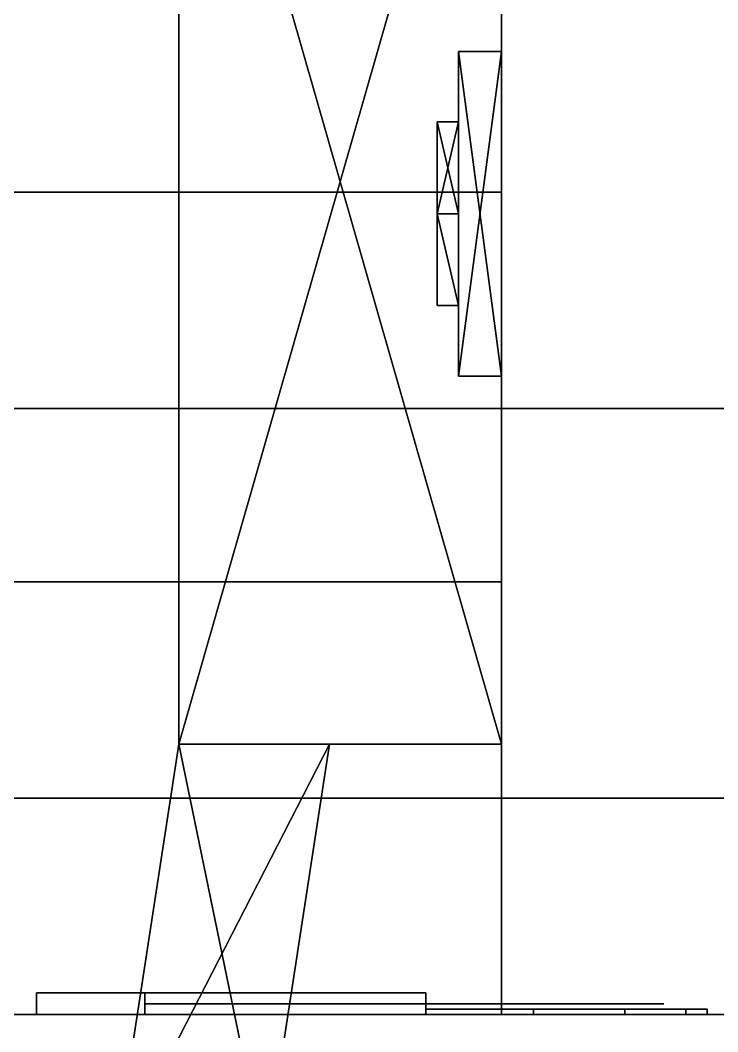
# Model space of a CAD drawing. Extents: x 0 to 2992, y -2739 to 0.
# Drawn here: x 1341.74 to 1373.99, y -680.8 to -634.05 of the extents above; entities that cross this region are included whole.
import ezdxf

# ---------------------------------------------------------------- set-up
doc = ezdxf.new("R2010")
doc.units = 0
for name, color, linetype in [('LAYER0', 7, 'CONTINUOUS'), ('LAYER230', 28, 'CONTINUOUS'), ('LAYER231', 253, 'CONTINUOUS'), ('LAYER232', 28, 'CONTINUOUS'), ('LAYER233', 253, 'CONTINUOUS'), ('LAYER234', 28, 'CONTINUOUS'), ('LAYER235', 253, 'CONTINUOUS'), ('LAYER236', 28, 'CONTINUOUS'), ('LAYER237', 253, 'CONTINUOUS'), ('LAYER238', 28, 'CONTINUOUS'), ('LAYER239', 253, 'CONTINUOUS'), ('LAYER240', 9, 'CONTINUOUS'), ('LAYER362', 9, 'CONTINUOUS'), ('LAYER363', 9, 'CONTINUOUS'), ('LAYER89', 7, 'CONTINUOUS'), ('LAYER92', 7, 'CONTINUOUS'), ('LAYER94', 7, 'CONTINUOUS'), ('LAYER97', 7, 'CONTINUOUS')]:
    doc.layers.add(name, color=color, linetype=linetype)

msp = doc.modelspace()

# ---------------------------------------------------------------- linework, layer by layer
at = {"layer": 'LAYER0', "invisible_edges": 1}
for points in [[(2992.49, 0), (0, -2716.32), (0, 0), (2992.49, 0)], [(2992.49, -2716.32, 5), (0, 0, 5), (0, -2716.32, 5), (2992.49, -2716.32, 5)], [(0, 0, 5), (2992.49, -2716.32, 5), (2992.49, 0, 5), (0, 0, 5)], [(0, -2716.32), (2992.49, 0), (2992.49, -2716.32), (0, -2716.32)]]:
    msp.add_3dface(points, dxfattribs=at)
at = {"layer": 'LAYER230'}
for points in [[(1342.5, -679, 209), (1342.5, -680, 209), (1342.5, -679, 209)], [(1342.5, -679, 167), (1360.5, -679, 167), (1360.5, -679, 167), (1342.5, -679, 167)], [(1342.5, -679, 209), (1360.5, -679, 209), (1360.5, -679, 209), (1342.5, -679, 209)], [(1360.5, -679, 167), (1360.5, -680, 167), (1342.5, -680, 167), (1342.5, -679, 167)], [(1342.5, -680, 167), (1342.5, -680, 209), (1342.5, -679, 209), (1342.5, -679, 167)], [(1360.5, -679, 209), (1360.5, -680, 209), (1342.5, -680, 209), (1342.5, -679, 209)], [(1347.5, -679, 179), (1347.5, -680, 179), (1347.5, -680, 197), (1347.5, -679, 197)], [(1347.5, -679, 179), (1347.5, -680, 179), (1360.5, -680, 179), (1360.5, -679, 179)], [(1347.5, -679, 197), (1347.5, -680, 197), (1360.5, -680, 197), (1360.5, -679, 197)], [(1360.5, -679, 179), (1360.5, -680, 179), (1360.5, -680, 167), (1360.5, -679, 167)], [(1360.5, -679, 197), (1360.5, -680, 197), (1360.5, -680, 209), (1360.5, -679, 209)], [(1342.5, -680, 167), (1360.5, -680, 167), (1360.5, -680, 209), (1342.5, -680, 209)], [(1347.5, -680, 179), (1347.5, -680, 197), (1347.5, -680, 179)], [(1360.5, -680, 179), (1360.5, -680, 167), (1360.5, -680, 179)], [(1360.5, -680, 197), (1360.5, -680, 209), (1360.5, -680, 197)]]:
    msp.add_3dface(points, dxfattribs=at)
for points, invisible_edges in [([(1342.5, -679, 209), (1342.5, -679, 167), (1347.5, -679, 179), (1347.5, -679, 197)], 10), ([(1342.5, -679, 167), (1347.5, -679, 179), (1360.5, -679, 179), (1360.5, -679, 167)], 1), ([(1342.5, -679, 209), (1347.5, -679, 197), (1360.5, -679, 197), (1360.5, -679, 209)], 1), ([(1360.5, -679.5, 197), (1360.5, -679.5, 179), (1347.5, -679.5, 179), (1347.5, -679.5, 197)], 1), ([(1364.709, -679.5, 193.3167), (1364.5, -679.5, 182.5), (1360.5, -679.5, 179), (1360.5, -679.5, 197)], 5), ([(1371.5, -679.5, 193.5), (1371.5, -679.5, 182.5), (1364.5, -679.5, 182.5), (1364.709, -679.5, 193.3167)], 4), ([(1360.5, -679.75, 175), (1365.475, -679.75, 175.9896), (1364.5, -679.75, 182.5), (1360.5, -679.75, 179)], 2), ([(1365.475, -679.75, 200.0104), (1360.5, -679.75, 201), (1360.5, -679.75, 197), (1364.5, -679.75, 193.5)], 8), ([(1365.475, -679.75, 175.9896), (1369.692, -679.75, 178.8076), (1368, -679.75, 182.5), (1364.5, -679.75, 182.5)], 10), ([(1369.692, -679.75, 197.1924), (1365.475, -679.75, 200.0104), (1364.5, -679.75, 193.5), (1368, -679.75, 193.5)], 10), ([(1369.692, -679.75, 178.8076), (1372.51, -679.75, 183.0251), (1371.5, -679.75, 182.5), (1368, -679.75, 182.5)], 10), ([(1372.51, -679.75, 192.9749), (1369.692, -679.75, 197.1924), (1368, -679.75, 193.5), (1371.5, -679.75, 193.5)], 10), ([(1372.51, -679.75, 183.0251), (1373.5, -679.75, 188), (1371.5, -679.75, 188), (1371.5, -679.75, 182.5)], 10), ([(1373.5, -679.75, 188), (1372.51, -679.75, 192.9749), (1371.5, -679.75, 193.5), (1371.5, -679.75, 188)], 10)]:
    msp.add_3dface(points, dxfattribs=dict(at, invisible_edges=invisible_edges))
at = {"layer": 'LAYER231'}
for points in [[(1364, -667.5, 181.2174), (1349.078, -667.5, 181.2174), (1364, -615.5, 181.2174), (1364, -667.5, 181.2174)], [(1364, -615.5, 181.2174), (1349.078, -667.5, 181.2174), (1349.078, -615.5, 181.2174), (1364, -615.5, 181.2174)], [(1364, -615.5, 194.7826), (1349.078, -615.5, 194.7826), (1364, -667.5, 194.7826), (1364, -615.5, 194.7826)], [(1364, -667.5, 194.7826), (1349.078, -615.5, 194.7826), (1349.078, -667.5, 194.7826), (1364, -667.5, 194.7826)], [(1349.078, -667.5, 181.2174), (1349.078, -667.5, 194.7826), (1349.078, -615.5, 181.2174), (1349.078, -667.5, 181.2174)], [(1349.078, -615.5, 181.2174), (1349.078, -667.5, 194.7826), (1349.078, -615.5, 194.7826), (1349.078, -615.5, 181.2174)], [(1362.01, -650.5, 214), (1364, -650.5, 214), (1364, -635.5, 214), (1362.01, -650.5, 214)], [(1362.01, -650.5, 214), (1364, -635.5, 214), (1362.01, -635.5, 214), (1362.01, -650.5, 214)], [(1362.01, -635.5, 214), (1364, -635.5, 214), (1364, -635.5, 162), (1362.01, -635.5, 214)], [(1362.01, -635.5, 214), (1364, -635.5, 162), (1362.01, -635.5, 162), (1362.01, -635.5, 214)], [(1362.01, -635.5, 162), (1364, -635.5, 162), (1364, -650.5, 162), (1362.01, -635.5, 162)], [(1362.01, -635.5, 162), (1364, -650.5, 162), (1362.01, -650.5, 162), (1362.01, -635.5, 162)], [(1362.01, -650.5, 162), (1362.01, -650.5, 214), (1362.01, -635.5, 214), (1362.01, -650.5, 162)], [(1362.01, -650.5, 162), (1362.01, -635.5, 214), (1362.01, -635.5, 162), (1362.01, -650.5, 162)], [(1361.016, -643, 201.2909), (1361.016, -638.7573, 206.087), (1362.01, -643, 201.2909), (1361.016, -643, 201.2909)], [(1362.01, -643, 201.2909), (1361.016, -638.7573, 206.087), (1362.01, -638.7573, 206.087), (1362.01, -643, 201.2909)], [(1361.016, -638.7573, 206.087), (1361.016, -643, 210.883), (1362.01, -638.7573, 206.087), (1361.016, -638.7573, 206.087)], [(1362.01, -638.7573, 206.087), (1361.016, -643, 210.883), (1362.01, -643, 210.883), (1362.01, -638.7573, 206.087)], [(1361.016, -643, 210.883), (1361.016, -638.7573, 206.087), (1361.016, -647.2427, 206.087), (1361.016, -643, 210.883)], [(1361.016, -647.2427, 206.087), (1361.016, -638.7573, 206.087), (1361.016, -643, 201.2909), (1361.016, -647.2427, 206.087)], [(1361.016, -643, 165.117), (1361.016, -638.7573, 169.913), (1362.01, -643, 165.117), (1361.016, -643, 165.117)], [(1362.01, -643, 165.117), (1361.016, -638.7573, 169.913), (1362.01, -638.7573, 169.913), (1362.01, -643, 165.117)], [(1361.016, -638.7573, 169.913), (1361.016, -643, 174.7091), (1362.01, -638.7573, 169.913), (1361.016, -638.7573, 169.913)], [(1362.01, -638.7573, 169.913), (1361.016, -643, 174.7091), (1362.01, -643, 174.7091), (1362.01, -638.7573, 169.913)], [(1361.016, -643, 174.7091), (1361.016, -638.7573, 169.913), (1361.016, -647.2427, 169.913), (1361.016, -643, 174.7091)], [(1361.016, -647.2427, 169.913), (1361.016, -638.7573, 169.913), (1361.016, -643, 165.117), (1361.016, -647.2427, 169.913)], [(1362.01, -643, 210.883), (1362.01, -638.7573, 206.087), (1362.01, -643, 201.2909), (1362.01, -643, 210.883)], [(1362.01, -643, 174.7091), (1362.01, -638.7573, 169.913), (1362.01, -643, 165.117), (1362.01, -643, 174.7091)], [(1361.016, -647.2427, 206.087), (1361.016, -643, 201.2909), (1362.01, -647.2427, 206.087), (1361.016, -647.2427, 206.087)], [(1362.01, -647.2427, 206.087), (1361.016, -643, 201.2909), (1362.01, -643, 201.2909), (1362.01, -647.2427, 206.087)], [(1362.01, -643, 210.883), (1361.016, -643, 210.883), (1362.01, -647.2427, 206.087), (1362.01, -643, 210.883)], [(1362.01, -647.2427, 206.087), (1361.016, -643, 210.883), (1361.016, -647.2427, 206.087), (1362.01, -647.2427, 206.087)], [(1361.016, -647.2427, 169.913), (1361.016, -643, 165.117), (1362.01, -647.2427, 169.913), (1361.016, -647.2427, 169.913)], [(1362.01, -647.2427, 169.913), (1361.016, -643, 165.117), (1362.01, -643, 165.117), (1362.01, -647.2427, 169.913)], [(1362.01, -643, 174.7091), (1361.016, -643, 174.7091), (1362.01, -647.2427, 169.913), (1362.01, -643, 174.7091)], [(1362.01, -647.2427, 169.913), (1361.016, -643, 174.7091), (1361.016, -647.2427, 169.913), (1362.01, -647.2427, 169.913)], [(1362.01, -643, 210.883), (1362.01, -643, 201.2909), (1362.01, -647.2427, 206.087), (1362.01, -643, 210.883)], [(1362.01, -643, 174.7091), (1362.01, -643, 165.117), (1362.01, -647.2427, 169.913), (1362.01, -643, 174.7091)], [(1364, -650.5, 162), (1364, -650.5, 214), (1362.01, -650.5, 214), (1364, -650.5, 162)], [(1364, -650.5, 162), (1362.01, -650.5, 214), (1362.01, -650.5, 162), (1364, -650.5, 162)], [(1353.058, -686.8654, 181.2174), (1346.094, -686.8654, 181.2174), (1356.042, -667.5, 181.2174), (1353.058, -686.8654, 181.2174)], [(1356.042, -667.5, 181.2174), (1346.094, -686.8654, 181.2174), (1349.078, -667.5, 181.2174), (1356.042, -667.5, 181.2174)], [(1353.058, -686.8654, 194.7826), (1349.078, -667.5, 194.7826), (1346.094, -686.8654, 194.7826), (1353.058, -686.8654, 194.7826)], [(1346.094, -686.8654, 181.2174), (1346.094, -686.8654, 194.7826), (1349.078, -667.5, 181.2174), (1346.094, -686.8654, 181.2174)], [(1349.078, -667.5, 181.2174), (1346.094, -686.8654, 194.7826), (1349.078, -667.5, 194.7826), (1349.078, -667.5, 181.2174)], [(1356.042, -667.5, 194.7826), (1349.078, -667.5, 194.7826), (1353.058, -686.8654, 194.7826), (1356.042, -667.5, 194.7826)]]:
    msp.add_3dface(points, dxfattribs=at)
at = {"layer": 'LAYER232'}
for points in [[(1342.5, -679, 772.5), (1342.5, -680, 772.5), (1342.5, -679, 772.5)], [(1342.5, -679, 730.5), (1360.5, -679, 730.5), (1360.5, -679, 730.5), (1342.5, -679, 730.5)], [(1342.5, -679, 772.5), (1360.5, -679, 772.5), (1360.5, -679, 772.5), (1342.5, -679, 772.5)], [(1360.5, -679, 730.5), (1360.5, -680, 730.5), (1342.5, -680, 730.5), (1342.5, -679, 730.5)], [(1342.5, -680, 730.5), (1342.5, -680, 772.5), (1342.5, -679, 772.5), (1342.5, -679, 730.5)], [(1360.5, -679, 772.5), (1360.5, -680, 772.5), (1342.5, -680, 772.5), (1342.5, -679, 772.5)], [(1347.5, -679, 742.5), (1347.5, -680, 742.5), (1347.5, -680, 760.5), (1347.5, -679, 760.5)], [(1347.5, -679, 742.5), (1347.5, -680, 742.5), (1360.5, -680, 742.5), (1360.5, -679, 742.5)], [(1347.5, -679, 760.5), (1347.5, -680, 760.5), (1360.5, -680, 760.5), (1360.5, -679, 760.5)], [(1360.5, -679, 742.5), (1360.5, -680, 742.5), (1360.5, -680, 730.5), (1360.5, -679, 730.5)], [(1360.5, -679, 760.5), (1360.5, -680, 760.5), (1360.5, -680, 772.5), (1360.5, -679, 772.5)], [(1342.5, -680, 730.5), (1360.5, -680, 730.5), (1360.5, -680, 772.5), (1342.5, -680, 772.5)], [(1347.5, -680, 742.5), (1347.5, -680, 760.5), (1347.5, -680, 742.5)], [(1360.5, -680, 742.5), (1360.5, -680, 730.5), (1360.5, -680, 742.5)], [(1360.5, -680, 760.5), (1360.5, -680, 772.5), (1360.5, -680, 760.5)]]:
    msp.add_3dface(points, dxfattribs=at)
for points, invisible_edges in [([(1342.5, -679, 772.5), (1342.5, -679, 730.5), (1347.5, -679, 742.5), (1347.5, -679, 760.5)], 10), ([(1342.5, -679, 730.5), (1347.5, -679, 742.5), (1360.5, -679, 742.5), (1360.5, -679, 730.5)], 1), ([(1342.5, -679, 772.5), (1347.5, -679, 760.5), (1360.5, -679, 760.5), (1360.5, -679, 772.5)], 1), ([(1360.5, -679.5, 760.5), (1360.5, -679.5, 742.5), (1347.5, -679.5, 742.5), (1347.5, -679.5, 760.5)], 1), ([(1364.709, -679.5, 756.8167), (1364.5, -679.5, 746), (1360.5, -679.5, 742.5), (1360.5, -679.5, 760.5)], 5), ([(1371.5, -679.5, 757), (1371.5, -679.5, 746), (1364.5, -679.5, 746), (1364.709, -679.5, 756.8167)], 4), ([(1360.5, -679.75, 738.5), (1365.475, -679.75, 739.4896), (1364.5, -679.75, 746), (1360.5, -679.75, 742.5)], 2), ([(1365.475, -679.75, 763.5104), (1360.5, -679.75, 764.5), (1360.5, -679.75, 760.5), (1364.5, -679.75, 757)], 8), ([(1365.475, -679.75, 739.4896), (1369.692, -679.75, 742.3076), (1368, -679.75, 746), (1364.5, -679.75, 746)], 10), ([(1369.692, -679.75, 760.6924), (1365.475, -679.75, 763.5104), (1364.5, -679.75, 757), (1368, -679.75, 757)], 10), ([(1369.692, -679.75, 742.3076), (1372.51, -679.75, 746.5251), (1371.5, -679.75, 746), (1368, -679.75, 746)], 10), ([(1372.51, -679.75, 756.4749), (1369.692, -679.75, 760.6924), (1368, -679.75, 757), (1371.5, -679.75, 757)], 10), ([(1372.51, -679.75, 746.5251), (1373.5, -679.75, 751.5), (1371.5, -679.75, 751.5), (1371.5, -679.75, 746)], 10), ([(1373.5, -679.75, 751.5), (1372.51, -679.75, 756.4749), (1371.5, -679.75, 757), (1371.5, -679.75, 751.5)], 10)]:
    msp.add_3dface(points, dxfattribs=dict(at, invisible_edges=invisible_edges))
at = {"layer": 'LAYER233'}
for points in [[(1364, -667.5, 744.7174), (1349.078, -667.5, 744.7174), (1364, -615.5, 744.7174), (1364, -667.5, 744.7174)], [(1364, -615.5, 744.7174), (1349.078, -667.5, 744.7174), (1349.078, -615.5, 744.7174), (1364, -615.5, 744.7174)], [(1364, -615.5, 758.2826), (1349.078, -615.5, 758.2826), (1364, -667.5, 758.2826), (1364, -615.5, 758.2826)], [(1364, -667.5, 758.2826), (1349.078, -615.5, 758.2826), (1349.078, -667.5, 758.2826), (1364, -667.5, 758.2826)], [(1349.078, -667.5, 744.7174), (1349.078, -667.5, 758.2826), (1349.078, -615.5, 744.7174), (1349.078, -667.5, 744.7174)], [(1349.078, -615.5, 744.7174), (1349.078, -667.5, 758.2826), (1349.078, -615.5, 758.2826), (1349.078, -615.5, 744.7174)], [(1362.01, -650.5, 777.5), (1364, -650.5, 777.5), (1364, -635.5, 777.5), (1362.01, -650.5, 777.5)], [(1362.01, -650.5, 777.5), (1364, -635.5, 777.5), (1362.01, -635.5, 777.5), (1362.01, -650.5, 777.5)], [(1362.01, -635.5, 777.5), (1364, -635.5, 777.5), (1364, -635.5, 725.5), (1362.01, -635.5, 777.5)], [(1362.01, -635.5, 777.5), (1364, -635.5, 725.5), (1362.01, -635.5, 725.5), (1362.01, -635.5, 777.5)], [(1362.01, -635.5, 725.5), (1364, -635.5, 725.5), (1364, -650.5, 725.5), (1362.01, -635.5, 725.5)], [(1362.01, -635.5, 725.5), (1364, -650.5, 725.5), (1362.01, -650.5, 725.5), (1362.01, -635.5, 725.5)], [(1362.01, -650.5, 725.5), (1362.01, -650.5, 777.5), (1362.01, -635.5, 777.5), (1362.01, -650.5, 725.5)], [(1362.01, -650.5, 725.5), (1362.01, -635.5, 777.5), (1362.01, -635.5, 725.5), (1362.01, -650.5, 725.5)], [(1361.016, -643, 764.791), (1361.016, -638.7573, 769.587), (1362.01, -643, 764.791), (1361.016, -643, 764.791)], [(1362.01, -643, 764.791), (1361.016, -638.7573, 769.587), (1362.01, -638.7573, 769.587), (1362.01, -643, 764.791)], [(1361.016, -638.7573, 769.587), (1361.016, -643, 774.383), (1362.01, -638.7573, 769.587), (1361.016, -638.7573, 769.587)], [(1362.01, -638.7573, 769.587), (1361.016, -643, 774.383), (1362.01, -643, 774.383), (1362.01, -638.7573, 769.587)], [(1361.016, -643, 774.383), (1361.016, -638.7573, 769.587), (1361.016, -647.2427, 769.587), (1361.016, -643, 774.383)], [(1361.016, -647.2427, 769.587), (1361.016, -638.7573, 769.587), (1361.016, -643, 764.791), (1361.016, -647.2427, 769.587)], [(1361.016, -643, 728.617), (1361.016, -638.7573, 733.413), (1362.01, -643, 728.617), (1361.016, -643, 728.617)], [(1362.01, -643, 728.617), (1361.016, -638.7573, 733.413), (1362.01, -638.7573, 733.413), (1362.01, -643, 728.617)], [(1361.016, -638.7573, 733.413), (1361.016, -643, 738.209), (1362.01, -638.7573, 733.413), (1361.016, -638.7573, 733.413)], [(1362.01, -638.7573, 733.413), (1361.016, -643, 738.209), (1362.01, -643, 738.209), (1362.01, -638.7573, 733.413)], [(1361.016, -643, 738.209), (1361.016, -638.7573, 733.413), (1361.016, -647.2427, 733.413), (1361.016, -643, 738.209)], [(1361.016, -647.2427, 733.413), (1361.016, -638.7573, 733.413), (1361.016, -643, 728.617), (1361.016, -647.2427, 733.413)], [(1362.01, -643, 774.383), (1362.01, -638.7573, 769.587), (1362.01, -643, 764.791), (1362.01, -643, 774.383)], [(1362.01, -643, 738.209), (1362.01, -638.7573, 733.413), (1362.01, -643, 728.617), (1362.01, -643, 738.209)], [(1361.016, -647.2427, 769.587), (1361.016, -643, 764.791), (1362.01, -647.2427, 769.587), (1361.016, -647.2427, 769.587)], [(1362.01, -647.2427, 769.587), (1361.016, -643, 764.791), (1362.01, -643, 764.791), (1362.01, -647.2427, 769.587)], [(1362.01, -643, 774.383), (1361.016, -643, 774.383), (1362.01, -647.2427, 769.587), (1362.01, -643, 774.383)], [(1362.01, -647.2427, 769.587), (1361.016, -643, 774.383), (1361.016, -647.2427, 769.587), (1362.01, -647.2427, 769.587)], [(1361.016, -647.2427, 733.413), (1361.016, -643, 728.617), (1362.01, -647.2427, 733.413), (1361.016, -647.2427, 733.413)], [(1362.01, -647.2427, 733.413), (1361.016, -643, 728.617), (1362.01, -643, 728.617), (1362.01, -647.2427, 733.413)], [(1362.01, -643, 738.209), (1361.016, -643, 738.209), (1362.01, -647.2427, 733.413), (1362.01, -643, 738.209)], [(1362.01, -647.2427, 733.413), (1361.016, -643, 738.209), (1361.016, -647.2427, 733.413), (1362.01, -647.2427, 733.413)], [(1362.01, -643, 774.383), (1362.01, -643, 764.791), (1362.01, -647.2427, 769.587), (1362.01, -643, 774.383)], [(1362.01, -643, 738.209), (1362.01, -643, 728.617), (1362.01, -647.2427, 733.413), (1362.01, -643, 738.209)], [(1364, -650.5, 725.5), (1364, -650.5, 777.5), (1362.01, -650.5, 777.5), (1364, -650.5, 725.5)], [(1364, -650.5, 725.5), (1362.01, -650.5, 777.5), (1362.01, -650.5, 725.5), (1364, -650.5, 725.5)], [(1353.058, -686.8654, 744.7174), (1346.094, -686.8654, 744.7174), (1356.042, -667.5, 744.7174), (1353.058, -686.8654, 744.7174)], [(1356.042, -667.5, 744.7174), (1346.094, -686.8654, 744.7174), (1349.078, -667.5, 744.7174), (1356.042, -667.5, 744.7174)], [(1353.058, -686.8654, 758.2826), (1349.078, -667.5, 758.2826), (1346.094, -686.8654, 758.2826), (1353.058, -686.8654, 758.2826)], [(1346.094, -686.8654, 744.7174), (1346.094, -686.8654, 758.2826), (1349.078, -667.5, 744.7174), (1346.094, -686.8654, 744.7174)], [(1349.078, -667.5, 744.7174), (1346.094, -686.8654, 758.2826), (1349.078, -667.5, 758.2826), (1349.078, -667.5, 744.7174)], [(1356.042, -667.5, 758.2826), (1349.078, -667.5, 758.2826), (1353.058, -686.8654, 758.2826), (1356.042, -667.5, 758.2826)]]:
    msp.add_3dface(points, dxfattribs=at)
at = {"layer": 'LAYER234'}
for points in [[(1342.5, -679, 1336), (1342.5, -680, 1336), (1342.5, -679, 1336)], [(1342.5, -679, 1294), (1360.5, -679, 1294), (1360.5, -679, 1294), (1342.5, -679, 1294)], [(1342.5, -679, 1336), (1360.5, -679, 1336), (1360.5, -679, 1336), (1342.5, -679, 1336)], [(1360.5, -679, 1294), (1360.5, -680, 1294), (1342.5, -680, 1294), (1342.5, -679, 1294)], [(1342.5, -680, 1294), (1342.5, -680, 1336), (1342.5, -679, 1336), (1342.5, -679, 1294)], [(1360.5, -679, 1336), (1360.5, -680, 1336), (1342.5, -680, 1336), (1342.5, -679, 1336)], [(1347.5, -679, 1306), (1347.5, -680, 1306), (1347.5, -680, 1324), (1347.5, -679, 1324)], [(1347.5, -679, 1306), (1347.5, -680, 1306), (1360.5, -680, 1306), (1360.5, -679, 1306)], [(1347.5, -679, 1324), (1347.5, -680, 1324), (1360.5, -680, 1324), (1360.5, -679, 1324)], [(1360.5, -679, 1306), (1360.5, -680, 1306), (1360.5, -680, 1294), (1360.5, -679, 1294)], [(1360.5, -679, 1324), (1360.5, -680, 1324), (1360.5, -680, 1336), (1360.5, -679, 1336)], [(1342.5, -680, 1294), (1360.5, -680, 1294), (1360.5, -680, 1336), (1342.5, -680, 1336)], [(1347.5, -680, 1306), (1347.5, -680, 1324), (1347.5, -680, 1306)], [(1360.5, -680, 1306), (1360.5, -680, 1294), (1360.5, -680, 1306)], [(1360.5, -680, 1324), (1360.5, -680, 1336), (1360.5, -680, 1324)]]:
    msp.add_3dface(points, dxfattribs=at)
for points, invisible_edges in [([(1342.5, -679, 1336), (1342.5, -679, 1294), (1347.5, -679, 1306), (1347.5, -679, 1324)], 10), ([(1342.5, -679, 1294), (1347.5, -679, 1306), (1360.5, -679, 1306), (1360.5, -679, 1294)], 1), ([(1342.5, -679, 1336), (1347.5, -679, 1324), (1360.5, -679, 1324), (1360.5, -679, 1336)], 1), ([(1360.5, -679.5, 1324), (1360.5, -679.5, 1306), (1347.5, -679.5, 1306), (1347.5, -679.5, 1324)], 1), ([(1364.709, -679.5, 1320.317), (1364.5, -679.5, 1309.5), (1360.5, -679.5, 1306), (1360.5, -679.5, 1324)], 5), ([(1371.5, -679.5, 1320.5), (1371.5, -679.5, 1309.5), (1364.5, -679.5, 1309.5), (1364.709, -679.5, 1320.317)], 4), ([(1360.5, -679.75, 1302), (1365.475, -679.75, 1302.99), (1364.5, -679.75, 1309.5), (1360.5, -679.75, 1306)], 2), ([(1365.475, -679.75, 1327.01), (1360.5, -679.75, 1328), (1360.5, -679.75, 1324), (1364.5, -679.75, 1320.5)], 8), ([(1365.475, -679.75, 1302.99), (1369.692, -679.75, 1305.808), (1368, -679.75, 1309.5), (1364.5, -679.75, 1309.5)], 10), ([(1369.692, -679.75, 1324.192), (1365.475, -679.75, 1327.01), (1364.5, -679.75, 1320.5), (1368, -679.75, 1320.5)], 10), ([(1369.692, -679.75, 1305.808), (1372.51, -679.75, 1310.025), (1371.5, -679.75, 1309.5), (1368, -679.75, 1309.5)], 10), ([(1372.51, -679.75, 1319.975), (1369.692, -679.75, 1324.192), (1368, -679.75, 1320.5), (1371.5, -679.75, 1320.5)], 10), ([(1372.51, -679.75, 1310.025), (1373.5, -679.75, 1315), (1371.5, -679.75, 1315), (1371.5, -679.75, 1309.5)], 10), ([(1373.5, -679.75, 1315), (1372.51, -679.75, 1319.975), (1371.5, -679.75, 1320.5), (1371.5, -679.75, 1315)], 10)]:
    msp.add_3dface(points, dxfattribs=dict(at, invisible_edges=invisible_edges))
at = {"layer": 'LAYER235'}
for points in [[(1364, -667.5, 1308.217), (1349.078, -667.5, 1308.217), (1364, -615.5, 1308.217), (1364, -667.5, 1308.217)], [(1364, -615.5, 1308.217), (1349.078, -667.5, 1308.217), (1349.078, -615.5, 1308.217), (1364, -615.5, 1308.217)], [(1364, -615.5, 1321.783), (1349.078, -615.5, 1321.783), (1364, -667.5, 1321.783), (1364, -615.5, 1321.783)], [(1364, -667.5, 1321.783), (1349.078, -615.5, 1321.783), (1349.078, -667.5, 1321.783), (1364, -667.5, 1321.783)], [(1349.078, -667.5, 1308.217), (1349.078, -667.5, 1321.783), (1349.078, -615.5, 1308.217), (1349.078, -667.5, 1308.217)], [(1349.078, -615.5, 1308.217), (1349.078, -667.5, 1321.783), (1349.078, -615.5, 1321.783), (1349.078, -615.5, 1308.217)], [(1362.01, -650.5, 1341), (1364, -650.5, 1341), (1364, -635.5, 1341), (1362.01, -650.5, 1341)], [(1362.01, -650.5, 1341), (1364, -635.5, 1341), (1362.01, -635.5, 1341), (1362.01, -650.5, 1341)], [(1362.01, -635.5, 1341), (1364, -635.5, 1341), (1364, -635.5, 1289), (1362.01, -635.5, 1341)], [(1362.01, -635.5, 1341), (1364, -635.5, 1289), (1362.01, -635.5, 1289), (1362.01, -635.5, 1341)], [(1362.01, -635.5, 1289), (1364, -635.5, 1289), (1364, -650.5, 1289), (1362.01, -635.5, 1289)], [(1362.01, -635.5, 1289), (1364, -650.5, 1289), (1362.01, -650.5, 1289), (1362.01, -635.5, 1289)], [(1362.01, -650.5, 1289), (1362.01, -650.5, 1341), (1362.01, -635.5, 1341), (1362.01, -650.5, 1289)], [(1362.01, -650.5, 1289), (1362.01, -635.5, 1341), (1362.01, -635.5, 1289), (1362.01, -650.5, 1289)], [(1361.016, -643, 1328.291), (1361.016, -638.7573, 1333.087), (1362.01, -643, 1328.291), (1361.016, -643, 1328.291)], [(1362.01, -643, 1328.291), (1361.016, -638.7573, 1333.087), (1362.01, -638.7573, 1333.087), (1362.01, -643, 1328.291)], [(1361.016, -638.7573, 1333.087), (1361.016, -643, 1337.883), (1362.01, -638.7573, 1333.087), (1361.016, -638.7573, 1333.087)], [(1362.01, -638.7573, 1333.087), (1361.016, -643, 1337.883), (1362.01, -643, 1337.883), (1362.01, -638.7573, 1333.087)], [(1361.016, -643, 1337.883), (1361.016, -638.7573, 1333.087), (1361.016, -647.2427, 1333.087), (1361.016, -643, 1337.883)], [(1361.016, -647.2427, 1333.087), (1361.016, -638.7573, 1333.087), (1361.016, -643, 1328.291), (1361.016, -647.2427, 1333.087)], [(1361.016, -643, 1292.117), (1361.016, -638.7573, 1296.913), (1362.01, -643, 1292.117), (1361.016, -643, 1292.117)], [(1362.01, -643, 1292.117), (1361.016, -638.7573, 1296.913), (1362.01, -638.7573, 1296.913), (1362.01, -643, 1292.117)], [(1361.016, -638.7573, 1296.913), (1361.016, -643, 1301.709), (1362.01, -638.7573, 1296.913), (1361.016, -638.7573, 1296.913)], [(1362.01, -638.7573, 1296.913), (1361.016, -643, 1301.709), (1362.01, -643, 1301.709), (1362.01, -638.7573, 1296.913)], [(1361.016, -643, 1301.709), (1361.016, -638.7573, 1296.913), (1361.016, -647.2427, 1296.913), (1361.016, -643, 1301.709)], [(1361.016, -647.2427, 1296.913), (1361.016, -638.7573, 1296.913), (1361.016, -643, 1292.117), (1361.016, -647.2427, 1296.913)], [(1362.01, -643, 1337.883), (1362.01, -638.7573, 1333.087), (1362.01, -643, 1328.291), (1362.01, -643, 1337.883)], [(1362.01, -643, 1301.709), (1362.01, -638.7573, 1296.913), (1362.01, -643, 1292.117), (1362.01, -643, 1301.709)], [(1361.016, -647.2427, 1333.087), (1361.016, -643, 1328.291), (1362.01, -647.2427, 1333.087), (1361.016, -647.2427, 1333.087)], [(1362.01, -647.2427, 1333.087), (1361.016, -643, 1328.291), (1362.01, -643, 1328.291), (1362.01, -647.2427, 1333.087)], [(1362.01, -643, 1337.883), (1361.016, -643, 1337.883), (1362.01, -647.2427, 1333.087), (1362.01, -643, 1337.883)], [(1362.01, -647.2427, 1333.087), (1361.016, -643, 1337.883), (1361.016, -647.2427, 1333.087), (1362.01, -647.2427, 1333.087)], [(1361.016, -647.2427, 1296.913), (1361.016, -643, 1292.117), (1362.01, -647.2427, 1296.913), (1361.016, -647.2427, 1296.913)], [(1362.01, -647.2427, 1296.913), (1361.016, -643, 1292.117), (1362.01, -643, 1292.117), (1362.01, -647.2427, 1296.913)], [(1362.01, -643, 1301.709), (1361.016, -643, 1301.709), (1362.01, -647.2427, 1296.913), (1362.01, -643, 1301.709)], [(1362.01, -647.2427, 1296.913), (1361.016, -643, 1301.709), (1361.016, -647.2427, 1296.913), (1362.01, -647.2427, 1296.913)], [(1362.01, -643, 1337.883), (1362.01, -643, 1328.291), (1362.01, -647.2427, 1333.087), (1362.01, -643, 1337.883)], [(1362.01, -643, 1301.709), (1362.01, -643, 1292.117), (1362.01, -647.2427, 1296.913), (1362.01, -643, 1301.709)], [(1364, -650.5, 1289), (1364, -650.5, 1341), (1362.01, -650.5, 1341), (1364, -650.5, 1289)], [(1364, -650.5, 1289), (1362.01, -650.5, 1341), (1362.01, -650.5, 1289), (1364, -650.5, 1289)], [(1353.058, -686.8654, 1308.217), (1346.094, -686.8654, 1308.217), (1356.042, -667.5, 1308.217), (1353.058, -686.8654, 1308.217)], [(1356.042, -667.5, 1308.217), (1346.094, -686.8654, 1308.217), (1349.078, -667.5, 1308.217), (1356.042, -667.5, 1308.217)], [(1353.058, -686.8654, 1321.783), (1349.078, -667.5, 1321.783), (1346.094, -686.8654, 1321.783), (1353.058, -686.8654, 1321.783)], [(1346.094, -686.8654, 1308.217), (1346.094, -686.8654, 1321.783), (1349.078, -667.5, 1308.217), (1346.094, -686.8654, 1308.217)], [(1349.078, -667.5, 1308.217), (1346.094, -686.8654, 1321.783), (1349.078, -667.5, 1321.783), (1349.078, -667.5, 1308.217)], [(1356.042, -667.5, 1321.783), (1349.078, -667.5, 1321.783), (1353.058, -686.8654, 1321.783), (1356.042, -667.5, 1321.783)]]:
    msp.add_3dface(points, dxfattribs=at)
at = {"layer": 'LAYER236'}
for points in [[(1342.5, -679, 1899.5), (1342.5, -680, 1899.5), (1342.5, -679, 1899.5)], [(1342.5, -679, 1857.5), (1360.5, -679, 1857.5), (1360.5, -679, 1857.5), (1342.5, -679, 1857.5)], [(1342.5, -679, 1899.5), (1360.5, -679, 1899.5), (1360.5, -679, 1899.5), (1342.5, -679, 1899.5)], [(1360.5, -679, 1857.5), (1360.5, -680, 1857.5), (1342.5, -680, 1857.5), (1342.5, -679, 1857.5)], [(1342.5, -680, 1857.5), (1342.5, -680, 1899.5), (1342.5, -679, 1899.5), (1342.5, -679, 1857.5)], [(1360.5, -679, 1899.5), (1360.5, -680, 1899.5), (1342.5, -680, 1899.5), (1342.5, -679, 1899.5)], [(1347.5, -679, 1869.5), (1347.5, -680, 1869.5), (1347.5, -680, 1887.5), (1347.5, -679, 1887.5)], [(1347.5, -679, 1869.5), (1347.5, -680, 1869.5), (1360.5, -680, 1869.5), (1360.5, -679, 1869.5)], [(1347.5, -679, 1887.5), (1347.5, -680, 1887.5), (1360.5, -680, 1887.5), (1360.5, -679, 1887.5)], [(1360.5, -679, 1869.5), (1360.5, -680, 1869.5), (1360.5, -680, 1857.5), (1360.5, -679, 1857.5)], [(1360.5, -679, 1887.5), (1360.5, -680, 1887.5), (1360.5, -680, 1899.5), (1360.5, -679, 1899.5)], [(1342.5, -680, 1857.5), (1360.5, -680, 1857.5), (1360.5, -680, 1899.5), (1342.5, -680, 1899.5)], [(1347.5, -680, 1869.5), (1347.5, -680, 1887.5), (1347.5, -680, 1869.5)], [(1360.5, -680, 1869.5), (1360.5, -680, 1857.5), (1360.5, -680, 1869.5)], [(1360.5, -680, 1887.5), (1360.5, -680, 1899.5), (1360.5, -680, 1887.5)]]:
    msp.add_3dface(points, dxfattribs=at)
for points, invisible_edges in [([(1342.5, -679, 1899.5), (1342.5, -679, 1857.5), (1347.5, -679, 1869.5), (1347.5, -679, 1887.5)], 10), ([(1342.5, -679, 1857.5), (1347.5, -679, 1869.5), (1360.5, -679, 1869.5), (1360.5, -679, 1857.5)], 1), ([(1342.5, -679, 1899.5), (1347.5, -679, 1887.5), (1360.5, -679, 1887.5), (1360.5, -679, 1899.5)], 1), ([(1360.5, -679.5, 1887.5), (1360.5, -679.5, 1869.5), (1347.5, -679.5, 1869.5), (1347.5, -679.5, 1887.5)], 1), ([(1364.709, -679.5, 1883.817), (1364.5, -679.5, 1873), (1360.5, -679.5, 1869.5), (1360.5, -679.5, 1887.5)], 5), ([(1371.5, -679.5, 1884), (1371.5, -679.5, 1873), (1364.5, -679.5, 1873), (1364.709, -679.5, 1883.817)], 4), ([(1360.5, -679.75, 1865.5), (1365.475, -679.75, 1866.49), (1364.5, -679.75, 1873), (1360.5, -679.75, 1869.5)], 2), ([(1365.475, -679.75, 1890.51), (1360.5, -679.75, 1891.5), (1360.5, -679.75, 1887.5), (1364.5, -679.75, 1884)], 8), ([(1365.475, -679.75, 1866.49), (1369.692, -679.75, 1869.308), (1368, -679.75, 1873), (1364.5, -679.75, 1873)], 10), ([(1369.692, -679.75, 1887.692), (1365.475, -679.75, 1890.51), (1364.5, -679.75, 1884), (1368, -679.75, 1884)], 10), ([(1369.692, -679.75, 1869.308), (1372.51, -679.75, 1873.525), (1371.5, -679.75, 1873), (1368, -679.75, 1873)], 10), ([(1372.51, -679.75, 1883.475), (1369.692, -679.75, 1887.692), (1368, -679.75, 1884), (1371.5, -679.75, 1884)], 10), ([(1372.51, -679.75, 1873.525), (1373.5, -679.75, 1878.5), (1371.5, -679.75, 1878.5), (1371.5, -679.75, 1873)], 10), ([(1373.5, -679.75, 1878.5), (1372.51, -679.75, 1883.475), (1371.5, -679.75, 1884), (1371.5, -679.75, 1878.5)], 10)]:
    msp.add_3dface(points, dxfattribs=dict(at, invisible_edges=invisible_edges))
at = {"layer": 'LAYER237'}
for points in [[(1364, -667.5, 1871.717), (1349.078, -667.5, 1871.717), (1364, -615.5, 1871.717), (1364, -667.5, 1871.717)], [(1364, -615.5, 1871.717), (1349.078, -667.5, 1871.717), (1349.078, -615.5, 1871.717), (1364, -615.5, 1871.717)], [(1364, -615.5, 1885.283), (1349.078, -615.5, 1885.283), (1364, -667.5, 1885.283), (1364, -615.5, 1885.283)], [(1364, -667.5, 1885.283), (1349.078, -615.5, 1885.283), (1349.078, -667.5, 1885.283), (1364, -667.5, 1885.283)], [(1349.078, -667.5, 1871.717), (1349.078, -667.5, 1885.283), (1349.078, -615.5, 1871.717), (1349.078, -667.5, 1871.717)], [(1349.078, -615.5, 1871.717), (1349.078, -667.5, 1885.283), (1349.078, -615.5, 1885.283), (1349.078, -615.5, 1871.717)], [(1362.01, -650.5, 1904.5), (1364, -650.5, 1904.5), (1364, -635.5, 1904.5), (1362.01, -650.5, 1904.5)], [(1362.01, -650.5, 1904.5), (1364, -635.5, 1904.5), (1362.01, -635.5, 1904.5), (1362.01, -650.5, 1904.5)], [(1362.01, -635.5, 1904.5), (1364, -635.5, 1904.5), (1364, -635.5, 1852.5), (1362.01, -635.5, 1904.5)], [(1362.01, -635.5, 1904.5), (1364, -635.5, 1852.5), (1362.01, -635.5, 1852.5), (1362.01, -635.5, 1904.5)], [(1362.01, -635.5, 1852.5), (1364, -635.5, 1852.5), (1364, -650.5, 1852.5), (1362.01, -635.5, 1852.5)], [(1362.01, -635.5, 1852.5), (1364, -650.5, 1852.5), (1362.01, -650.5, 1852.5), (1362.01, -635.5, 1852.5)], [(1362.01, -650.5, 1852.5), (1362.01, -650.5, 1904.5), (1362.01, -635.5, 1904.5), (1362.01, -650.5, 1852.5)], [(1362.01, -650.5, 1852.5), (1362.01, -635.5, 1904.5), (1362.01, -635.5, 1852.5), (1362.01, -650.5, 1852.5)], [(1361.016, -643, 1891.791), (1361.016, -638.7573, 1896.587), (1362.01, -643, 1891.791), (1361.016, -643, 1891.791)], [(1362.01, -643, 1891.791), (1361.016, -638.7573, 1896.587), (1362.01, -638.7573, 1896.587), (1362.01, -643, 1891.791)], [(1361.016, -638.7573, 1896.587), (1361.016, -643, 1901.383), (1362.01, -638.7573, 1896.587), (1361.016, -638.7573, 1896.587)], [(1362.01, -638.7573, 1896.587), (1361.016, -643, 1901.383), (1362.01, -643, 1901.383), (1362.01, -638.7573, 1896.587)], [(1361.016, -643, 1901.383), (1361.016, -638.7573, 1896.587), (1361.016, -647.2427, 1896.587), (1361.016, -643, 1901.383)], [(1361.016, -647.2427, 1896.587), (1361.016, -638.7573, 1896.587), (1361.016, -643, 1891.791), (1361.016, -647.2427, 1896.587)], [(1361.016, -643, 1855.617), (1361.016, -638.7573, 1860.413), (1362.01, -643, 1855.617), (1361.016, -643, 1855.617)], [(1362.01, -643, 1855.617), (1361.016, -638.7573, 1860.413), (1362.01, -638.7573, 1860.413), (1362.01, -643, 1855.617)], [(1361.016, -638.7573, 1860.413), (1361.016, -643, 1865.209), (1362.01, -638.7573, 1860.413), (1361.016, -638.7573, 1860.413)], [(1362.01, -638.7573, 1860.413), (1361.016, -643, 1865.209), (1362.01, -643, 1865.209), (1362.01, -638.7573, 1860.413)], [(1361.016, -643, 1865.209), (1361.016, -638.7573, 1860.413), (1361.016, -647.2427, 1860.413), (1361.016, -643, 1865.209)], [(1361.016, -647.2427, 1860.413), (1361.016, -638.7573, 1860.413), (1361.016, -643, 1855.617), (1361.016, -647.2427, 1860.413)], [(1362.01, -643, 1901.383), (1362.01, -638.7573, 1896.587), (1362.01, -643, 1891.791), (1362.01, -643, 1901.383)], [(1362.01, -643, 1865.209), (1362.01, -638.7573, 1860.413), (1362.01, -643, 1855.617), (1362.01, -643, 1865.209)], [(1361.016, -647.2427, 1896.587), (1361.016, -643, 1891.791), (1362.01, -647.2427, 1896.587), (1361.016, -647.2427, 1896.587)], [(1362.01, -647.2427, 1896.587), (1361.016, -643, 1891.791), (1362.01, -643, 1891.791), (1362.01, -647.2427, 1896.587)], [(1362.01, -643, 1901.383), (1361.016, -643, 1901.383), (1362.01, -647.2427, 1896.587), (1362.01, -643, 1901.383)], [(1362.01, -647.2427, 1896.587), (1361.016, -643, 1901.383), (1361.016, -647.2427, 1896.587), (1362.01, -647.2427, 1896.587)], [(1361.016, -647.2427, 1860.413), (1361.016, -643, 1855.617), (1362.01, -647.2427, 1860.413), (1361.016, -647.2427, 1860.413)], [(1362.01, -647.2427, 1860.413), (1361.016, -643, 1855.617), (1362.01, -643, 1855.617), (1362.01, -647.2427, 1860.413)], [(1362.01, -643, 1865.209), (1361.016, -643, 1865.209), (1362.01, -647.2427, 1860.413), (1362.01, -643, 1865.209)], [(1362.01, -647.2427, 1860.413), (1361.016, -643, 1865.209), (1361.016, -647.2427, 1860.413), (1362.01, -647.2427, 1860.413)], [(1362.01, -643, 1901.383), (1362.01, -643, 1891.791), (1362.01, -647.2427, 1896.587), (1362.01, -643, 1901.383)], [(1362.01, -643, 1865.209), (1362.01, -643, 1855.617), (1362.01, -647.2427, 1860.413), (1362.01, -643, 1865.209)], [(1364, -650.5, 1852.5), (1364, -650.5, 1904.5), (1362.01, -650.5, 1904.5), (1364, -650.5, 1852.5)], [(1364, -650.5, 1852.5), (1362.01, -650.5, 1904.5), (1362.01, -650.5, 1852.5), (1364, -650.5, 1852.5)], [(1353.058, -686.8654, 1871.717), (1346.094, -686.8654, 1871.717), (1356.042, -667.5, 1871.717), (1353.058, -686.8654, 1871.717)], [(1356.042, -667.5, 1871.717), (1346.094, -686.8654, 1871.717), (1349.078, -667.5, 1871.717), (1356.042, -667.5, 1871.717)], [(1353.058, -686.8654, 1885.283), (1349.078, -667.5, 1885.283), (1346.094, -686.8654, 1885.283), (1353.058, -686.8654, 1885.283)], [(1346.094, -686.8654, 1871.717), (1346.094, -686.8654, 1885.283), (1349.078, -667.5, 1871.717), (1346.094, -686.8654, 1871.717)], [(1349.078, -667.5, 1871.717), (1346.094, -686.8654, 1885.283), (1349.078, -667.5, 1885.283), (1349.078, -667.5, 1871.717)], [(1356.042, -667.5, 1885.283), (1349.078, -667.5, 1885.283), (1353.058, -686.8654, 1885.283), (1356.042, -667.5, 1885.283)]]:
    msp.add_3dface(points, dxfattribs=at)
at = {"layer": 'LAYER238'}
for points in [[(1342.5, -679, 2463), (1342.5, -680, 2463), (1342.5, -679, 2463)], [(1342.5, -679, 2421), (1360.5, -679, 2421), (1360.5, -679, 2421), (1342.5, -679, 2421)], [(1342.5, -679, 2463), (1360.5, -679, 2463), (1360.5, -679, 2463), (1342.5, -679, 2463)], [(1360.5, -679, 2421), (1360.5, -680, 2421), (1342.5, -680, 2421), (1342.5, -679, 2421)], [(1342.5, -680, 2421), (1342.5, -680, 2463), (1342.5, -679, 2463), (1342.5, -679, 2421)], [(1360.5, -679, 2463), (1360.5, -680, 2463), (1342.5, -680, 2463), (1342.5, -679, 2463)], [(1347.5, -679, 2433), (1347.5, -680, 2433), (1347.5, -680, 2451), (1347.5, -679, 2451)], [(1347.5, -679, 2433), (1347.5, -680, 2433), (1360.5, -680, 2433), (1360.5, -679, 2433)], [(1347.5, -679, 2451), (1347.5, -680, 2451), (1360.5, -680, 2451), (1360.5, -679, 2451)], [(1360.5, -679, 2433), (1360.5, -680, 2433), (1360.5, -680, 2421), (1360.5, -679, 2421)], [(1360.5, -679, 2451), (1360.5, -680, 2451), (1360.5, -680, 2463), (1360.5, -679, 2463)], [(1342.5, -680, 2421), (1360.5, -680, 2421), (1360.5, -680, 2463), (1342.5, -680, 2463)], [(1347.5, -680, 2433), (1347.5, -680, 2451), (1347.5, -680, 2433)], [(1360.5, -680, 2433), (1360.5, -680, 2421), (1360.5, -680, 2433)], [(1360.5, -680, 2451), (1360.5, -680, 2463), (1360.5, -680, 2451)]]:
    msp.add_3dface(points, dxfattribs=at)
for points, invisible_edges in [([(1342.5, -679, 2463), (1342.5, -679, 2421), (1347.5, -679, 2433), (1347.5, -679, 2451)], 10), ([(1342.5, -679, 2421), (1347.5, -679, 2433), (1360.5, -679, 2433), (1360.5, -679, 2421)], 1), ([(1342.5, -679, 2463), (1347.5, -679, 2451), (1360.5, -679, 2451), (1360.5, -679, 2463)], 1), ([(1360.5, -679.5, 2451), (1360.5, -679.5, 2433), (1347.5, -679.5, 2433), (1347.5, -679.5, 2451)], 1), ([(1364.709, -679.5, 2447.317), (1364.5, -679.5, 2436.5), (1360.5, -679.5, 2433), (1360.5, -679.5, 2451)], 5), ([(1371.5, -679.5, 2447.5), (1371.5, -679.5, 2436.5), (1364.5, -679.5, 2436.5), (1364.709, -679.5, 2447.317)], 4), ([(1360.5, -679.75, 2429), (1365.475, -679.75, 2429.99), (1364.5, -679.75, 2436.5), (1360.5, -679.75, 2433)], 2), ([(1365.475, -679.75, 2454.01), (1360.5, -679.75, 2455), (1360.5, -679.75, 2451), (1364.5, -679.75, 2447.5)], 8), ([(1365.475, -679.75, 2429.99), (1369.692, -679.75, 2432.808), (1368, -679.75, 2436.5), (1364.5, -679.75, 2436.5)], 10), ([(1369.692, -679.75, 2451.192), (1365.475, -679.75, 2454.01), (1364.5, -679.75, 2447.5), (1368, -679.75, 2447.5)], 10), ([(1369.692, -679.75, 2432.808), (1372.51, -679.75, 2437.025), (1371.5, -679.75, 2436.5), (1368, -679.75, 2436.5)], 10), ([(1372.51, -679.75, 2446.975), (1369.692, -679.75, 2451.192), (1368, -679.75, 2447.5), (1371.5, -679.75, 2447.5)], 10), ([(1372.51, -679.75, 2437.025), (1373.5, -679.75, 2442), (1371.5, -679.75, 2442), (1371.5, -679.75, 2436.5)], 10), ([(1373.5, -679.75, 2442), (1372.51, -679.75, 2446.975), (1371.5, -679.75, 2447.5), (1371.5, -679.75, 2442)], 10)]:
    msp.add_3dface(points, dxfattribs=dict(at, invisible_edges=invisible_edges))
at = {"layer": 'LAYER239'}
for points in [[(1364, -667.5, 2435.217), (1349.078, -667.5, 2435.217), (1364, -615.5, 2435.217), (1364, -667.5, 2435.217)], [(1364, -615.5, 2435.217), (1349.078, -667.5, 2435.217), (1349.078, -615.5, 2435.217), (1364, -615.5, 2435.217)], [(1364, -615.5, 2448.783), (1349.078, -615.5, 2448.783), (1364, -667.5, 2448.783), (1364, -615.5, 2448.783)], [(1364, -667.5, 2448.783), (1349.078, -615.5, 2448.783), (1349.078, -667.5, 2448.783), (1364, -667.5, 2448.783)], [(1349.078, -667.5, 2435.217), (1349.078, -667.5, 2448.783), (1349.078, -615.5, 2435.217), (1349.078, -667.5, 2435.217)], [(1349.078, -615.5, 2435.217), (1349.078, -667.5, 2448.783), (1349.078, -615.5, 2448.783), (1349.078, -615.5, 2435.217)], [(1362.01, -650.5, 2468), (1364, -650.5, 2468), (1364, -635.5, 2468), (1362.01, -650.5, 2468)], [(1362.01, -650.5, 2468), (1364, -635.5, 2468), (1362.01, -635.5, 2468), (1362.01, -650.5, 2468)], [(1362.01, -635.5, 2468), (1364, -635.5, 2468), (1364, -635.5, 2416), (1362.01, -635.5, 2468)], [(1362.01, -635.5, 2468), (1364, -635.5, 2416), (1362.01, -635.5, 2416), (1362.01, -635.5, 2468)], [(1362.01, -635.5, 2416), (1364, -635.5, 2416), (1364, -650.5, 2416), (1362.01, -635.5, 2416)], [(1362.01, -635.5, 2416), (1364, -650.5, 2416), (1362.01, -650.5, 2416), (1362.01, -635.5, 2416)], [(1362.01, -650.5, 2416), (1362.01, -650.5, 2468), (1362.01, -635.5, 2468), (1362.01, -650.5, 2416)], [(1362.01, -650.5, 2416), (1362.01, -635.5, 2468), (1362.01, -635.5, 2416), (1362.01, -650.5, 2416)], [(1361.016, -643, 2455.291), (1361.016, -638.7573, 2460.087), (1362.01, -643, 2455.291), (1361.016, -643, 2455.291)], [(1362.01, -643, 2455.291), (1361.016, -638.7573, 2460.087), (1362.01, -638.7573, 2460.087), (1362.01, -643, 2455.291)], [(1361.016, -638.7573, 2460.087), (1361.016, -643, 2464.883), (1362.01, -638.7573, 2460.087), (1361.016, -638.7573, 2460.087)], [(1362.01, -638.7573, 2460.087), (1361.016, -643, 2464.883), (1362.01, -643, 2464.883), (1362.01, -638.7573, 2460.087)], [(1361.016, -643, 2464.883), (1361.016, -638.7573, 2460.087), (1361.016, -647.2427, 2460.087), (1361.016, -643, 2464.883)], [(1361.016, -647.2427, 2460.087), (1361.016, -638.7573, 2460.087), (1361.016, -643, 2455.291), (1361.016, -647.2427, 2460.087)], [(1361.016, -643, 2419.117), (1361.016, -638.7573, 2423.913), (1362.01, -643, 2419.117), (1361.016, -643, 2419.117)], [(1362.01, -643, 2419.117), (1361.016, -638.7573, 2423.913), (1362.01, -638.7573, 2423.913), (1362.01, -643, 2419.117)], [(1361.016, -638.7573, 2423.913), (1361.016, -643, 2428.709), (1362.01, -638.7573, 2423.913), (1361.016, -638.7573, 2423.913)], [(1362.01, -638.7573, 2423.913), (1361.016, -643, 2428.709), (1362.01, -643, 2428.709), (1362.01, -638.7573, 2423.913)], [(1361.016, -643, 2428.709), (1361.016, -638.7573, 2423.913), (1361.016, -647.2427, 2423.913), (1361.016, -643, 2428.709)], [(1361.016, -647.2427, 2423.913), (1361.016, -638.7573, 2423.913), (1361.016, -643, 2419.117), (1361.016, -647.2427, 2423.913)], [(1362.01, -643, 2464.883), (1362.01, -638.7573, 2460.087), (1362.01, -643, 2455.291), (1362.01, -643, 2464.883)], [(1362.01, -643, 2428.709), (1362.01, -638.7573, 2423.913), (1362.01, -643, 2419.117), (1362.01, -643, 2428.709)], [(1361.016, -647.2427, 2460.087), (1361.016, -643, 2455.291), (1362.01, -647.2427, 2460.087), (1361.016, -647.2427, 2460.087)], [(1362.01, -647.2427, 2460.087), (1361.016, -643, 2455.291), (1362.01, -643, 2455.291), (1362.01, -647.2427, 2460.087)], [(1362.01, -643, 2464.883), (1361.016, -643, 2464.883), (1362.01, -647.2427, 2460.087), (1362.01, -643, 2464.883)], [(1362.01, -647.2427, 2460.087), (1361.016, -643, 2464.883), (1361.016, -647.2427, 2460.087), (1362.01, -647.2427, 2460.087)], [(1361.016, -647.2427, 2423.913), (1361.016, -643, 2419.117), (1362.01, -647.2427, 2423.913), (1361.016, -647.2427, 2423.913)], [(1362.01, -647.2427, 2423.913), (1361.016, -643, 2419.117), (1362.01, -643, 2419.117), (1362.01, -647.2427, 2423.913)], [(1362.01, -643, 2428.709), (1361.016, -643, 2428.709), (1362.01, -647.2427, 2423.913), (1362.01, -643, 2428.709)], [(1362.01, -647.2427, 2423.913), (1361.016, -643, 2428.709), (1361.016, -647.2427, 2423.913), (1362.01, -647.2427, 2423.913)], [(1362.01, -643, 2464.883), (1362.01, -643, 2455.291), (1362.01, -647.2427, 2460.087), (1362.01, -643, 2464.883)], [(1362.01, -643, 2428.709), (1362.01, -643, 2419.117), (1362.01, -647.2427, 2423.913), (1362.01, -643, 2428.709)], [(1364, -650.5, 2416), (1364, -650.5, 2468), (1362.01, -650.5, 2468), (1364, -650.5, 2416)], [(1364, -650.5, 2416), (1362.01, -650.5, 2468), (1362.01, -650.5, 2416), (1364, -650.5, 2416)], [(1353.058, -686.8654, 2435.217), (1346.094, -686.8654, 2435.217), (1356.042, -667.5, 2435.217), (1353.058, -686.8654, 2435.217)], [(1356.042, -667.5, 2435.217), (1346.094, -686.8654, 2435.217), (1349.078, -667.5, 2435.217), (1356.042, -667.5, 2435.217)], [(1353.058, -686.8654, 2448.783), (1349.078, -667.5, 2448.783), (1346.094, -686.8654, 2448.783), (1353.058, -686.8654, 2448.783)], [(1346.094, -686.8654, 2435.217), (1346.094, -686.8654, 2448.783), (1349.078, -667.5, 2435.217), (1346.094, -686.8654, 2435.217)], [(1349.078, -667.5, 2435.217), (1346.094, -686.8654, 2448.783), (1349.078, -667.5, 2448.783), (1349.078, -667.5, 2435.217)], [(1356.042, -667.5, 2448.783), (1349.078, -667.5, 2448.783), (1353.058, -686.8654, 2448.783), (1356.042, -667.5, 2448.783)]]:
    msp.add_3dface(points, dxfattribs=at)
at = {"layer": 'LAYER240', "invisible_edges": 1}
for points in [[(972, -680, 2542), (1380, -680, 88), (972, -680, 88), (972, -680, 2542)], [(1380, -680, 88), (972, -680, 2542), (1380, -680, 2542), (1380, -680, 88)], [(972, -698, 88), (1380, -680, 88), (1380, -698, 88), (972, -698, 88)], [(1380, -680, 88), (972, -698, 88), (972, -680, 88), (1380, -680, 88)], [(972, -680, 2542), (1380, -698, 2542), (1380, -680, 2542), (972, -680, 2542)], [(1380, -698, 2542), (972, -680, 2542), (972, -698, 2542), (1380, -698, 2542)]]:
    msp.add_3dface(points, dxfattribs=at)
at = {"layer": 'LAYER362', "invisible_edges": 1}
for points in [[(1382, -652, 2645), (148, -670, 2645), (1382, -670, 2645), (1382, -652, 2645)], [(148, -670, 2645), (1382, -652, 2645), (148, -652, 2645), (148, -670, 2645)], [(148, -652, 2545), (1382, -670, 2545), (148, -670, 2545), (148, -652, 2545)], [(1382, -670, 2545), (148, -652, 2545), (1382, -652, 2545), (1382, -670, 2545)], [(1382, -652, 2645), (148, -652, 2545), (148, -652, 2645), (1382, -652, 2645)], [(148, -652, 2545), (1382, -652, 2645), (1382, -652, 2545), (148, -652, 2545)], [(1382, -670, 2545), (148, -670, 2645), (148, -670, 2545), (1382, -670, 2545)], [(148, -670, 2645), (1382, -670, 2545), (1382, -670, 2645), (148, -670, 2645)]]:
    msp.add_3dface(points, dxfattribs=at)
at = {"layer": 'LAYER363', "invisible_edges": 1}
for points in [[(1382, -680, 85), (148, -698, 85), (1382, -698, 85), (1382, -680, 85)], [(148, -698, 85), (1382, -680, 85), (148, -680, 85), (148, -698, 85)], [(148, -680, 5), (1382, -698, 5), (148, -698, 5), (148, -680, 5)], [(1382, -698, 5), (148, -680, 5), (1382, -680, 5), (1382, -698, 5)], [(1382, -680, 85), (148, -680, 5), (148, -680, 85), (1382, -680, 85)], [(148, -680, 5), (1382, -680, 85), (1382, -680, 5), (148, -680, 5)]]:
    msp.add_3dface(points, dxfattribs=at)
at = {"layer": 'LAYER89', "invisible_edges": 1}
for points in [[(1364, -120, 5), (1364, -680, 2545), (1364, -120, 2545), (1364, -120, 5)], [(1364, -680, 2545), (1364, -120, 5), (1364, -680, 5), (1364, -680, 2545)], [(1364, -120, 5), (1382, -680, 5), (1364, -680, 5), (1364, -120, 5)], [(1382, -680, 5), (1364, -120, 5), (1382, -120, 5), (1382, -680, 5)], [(1382, -120, 2545), (1364, -680, 2545), (1382, -680, 2545), (1382, -120, 2545)], [(1364, -680, 2545), (1382, -120, 2545), (1364, -120, 2545), (1364, -680, 2545)], [(1382, -680, 5), (1364, -680, 2545), (1364, -680, 5), (1382, -680, 5)], [(1364, -680, 2545), (1382, -680, 5), (1382, -680, 2545), (1364, -680, 2545)]]:
    msp.add_3dface(points, dxfattribs=at)
at = {"layer": 'LAYER92', "invisible_edges": 1}
for points in [[(1364, -120, 85), (577, -680, 85), (577, -120, 85), (1364, -120, 85)], [(577, -680, 85), (1364, -120, 85), (1364, -680, 85), (577, -680, 85)], [(1364, -680, 103), (577, -120, 103), (577, -680, 103), (1364, -680, 103)], [(577, -120, 103), (1364, -680, 103), (1364, -120, 103), (577, -120, 103)], [(1364, -120, 85), (1364, -680, 103), (1364, -680, 85), (1364, -120, 85)], [(1364, -680, 103), (1364, -120, 85), (1364, -120, 103), (1364, -680, 103)], [(1364, -680, 103), (577, -680, 85), (1364, -680, 85), (1364, -680, 103)], [(577, -680, 85), (1364, -680, 103), (577, -680, 103), (577, -680, 85)]]:
    msp.add_3dface(points, dxfattribs=at)
at = {"layer": 'LAYER94', "invisible_edges": 1}
for points in [[(1364, -642, 85), (577, -642, 5), (577, -642, 85), (1364, -642, 85)], [(577, -642, 5), (1364, -642, 85), (1364, -642, 5), (577, -642, 5)], [(1364, -660, 5), (577, -642, 5), (1364, -642, 5), (1364, -660, 5)], [(577, -642, 5), (1364, -660, 5), (577, -660, 5), (577, -642, 5)], [(577, -660, 85), (1364, -642, 85), (577, -642, 85), (577, -660, 85)], [(1364, -642, 85), (577, -660, 85), (1364, -660, 85), (1364, -642, 85)], [(1364, -642, 85), (1364, -660, 5), (1364, -642, 5), (1364, -642, 85)], [(1364, -660, 5), (1364, -642, 85), (1364, -660, 85), (1364, -660, 5)], [(1364, -660, 5), (577, -660, 85), (577, -660, 5), (1364, -660, 5)], [(577, -660, 85), (1364, -660, 5), (1364, -660, 85), (577, -660, 85)]]:
    msp.add_3dface(points, dxfattribs=at)
at = {"layer": 'LAYER97', "invisible_edges": 1}
for points in [[(577, -120, 2544), (1364, -680, 2544), (1364, -120, 2544), (577, -120, 2544)], [(1364, -680, 2544), (577, -120, 2544), (577, -680, 2544), (1364, -680, 2544)], [(577, -680, 2526), (1364, -120, 2526), (1364, -680, 2526), (577, -680, 2526)], [(1364, -120, 2526), (577, -680, 2526), (577, -120, 2526), (1364, -120, 2526)], [(1364, -120, 2526), (1364, -680, 2544), (1364, -680, 2526), (1364, -120, 2526)], [(1364, -680, 2544), (1364, -120, 2526), (1364, -120, 2544), (1364, -680, 2544)], [(577, -680, 2526), (1364, -680, 2544), (577, -680, 2544), (577, -680, 2526)], [(1364, -680, 2544), (577, -680, 2526), (1364, -680, 2526), (1364, -680, 2544)]]:
    msp.add_3dface(points, dxfattribs=at)

# ---------------------------------------------------------------- meshes
at = {"layer": 'LAYER230'}
mesh = msp.add_polymesh((2, 9), dxfattribs=at)
for k, corner in enumerate([(1360.5, -679.75, 175), (1365.475, -679.75, 175.9896), (1369.692, -679.75, 178.8076), (1372.51, -679.75, 183.0251), (1373.5, -679.75, 188), (1372.51, -679.75, 192.9749), (1369.692, -679.75, 197.1924), (1365.475, -679.75, 200.0104), (1360.5, -679.75, 201), (1360.5, -680, 175), (1365.475, -680, 175.9896), (1369.692, -680, 178.8076), (1372.51, -680, 183.0251), (1373.5, -680, 188), (1372.51, -680, 192.9749), (1369.692, -680, 197.1924), (1365.475, -680, 200.0104), (1360.5, -680, 201)]):
    mesh.set_mesh_vertex(divmod(k, 9), corner)
at = {"layer": 'LAYER232'}
mesh = msp.add_polymesh((2, 9), dxfattribs=at)
for k, corner in enumerate([(1360.5, -679.75, 738.5), (1365.475, -679.75, 739.4896), (1369.692, -679.75, 742.3076), (1372.51, -679.75, 746.5251), (1373.5, -679.75, 751.5), (1372.51, -679.75, 756.4749), (1369.692, -679.75, 760.6924), (1365.475, -679.75, 763.5104), (1360.5, -679.75, 764.5), (1360.5, -680, 738.5), (1365.475, -680, 739.4896), (1369.692, -680, 742.3076), (1372.51, -680, 746.5251), (1373.5, -680, 751.5), (1372.51, -680, 756.4749), (1369.692, -680, 760.6924), (1365.475, -680, 763.5104), (1360.5, -680, 764.5)]):
    mesh.set_mesh_vertex(divmod(k, 9), corner)
at = {"layer": 'LAYER234'}
mesh = msp.add_polymesh((2, 9), dxfattribs=at)
for k, corner in enumerate([(1360.5, -679.75, 1302), (1365.475, -679.75, 1302.99), (1369.692, -679.75, 1305.808), (1372.51, -679.75, 1310.025), (1373.5, -679.75, 1315), (1372.51, -679.75, 1319.975), (1369.692, -679.75, 1324.192), (1365.475, -679.75, 1327.01), (1360.5, -679.75, 1328), (1360.5, -680, 1302), (1365.475, -680, 1302.99), (1369.692, -680, 1305.808), (1372.51, -680, 1310.025), (1373.5, -680, 1315), (1372.51, -680, 1319.975), (1369.692, -680, 1324.192), (1365.475, -680, 1327.01), (1360.5, -680, 1328)]):
    mesh.set_mesh_vertex(divmod(k, 9), corner)
at = {"layer": 'LAYER236'}
mesh = msp.add_polymesh((2, 9), dxfattribs=at)
for k, corner in enumerate([(1360.5, -679.75, 1865.5), (1365.475, -679.75, 1866.49), (1369.692, -679.75, 1869.308), (1372.51, -679.75, 1873.525), (1373.5, -679.75, 1878.5), (1372.51, -679.75, 1883.475), (1369.692, -679.75, 1887.692), (1365.475, -679.75, 1890.51), (1360.5, -679.75, 1891.5), (1360.5, -680, 1865.5), (1365.475, -680, 1866.49), (1369.692, -680, 1869.308), (1372.51, -680, 1873.525), (1373.5, -680, 1878.5), (1372.51, -680, 1883.475), (1369.692, -680, 1887.692), (1365.475, -680, 1890.51), (1360.5, -680, 1891.5)]):
    mesh.set_mesh_vertex(divmod(k, 9), corner)
at = {"layer": 'LAYER238'}
mesh = msp.add_polymesh((2, 9), dxfattribs=at)
for k, corner in enumerate([(1360.5, -679.75, 2429), (1365.475, -679.75, 2429.99), (1369.692, -679.75, 2432.808), (1372.51, -679.75, 2437.025), (1373.5, -679.75, 2442), (1372.51, -679.75, 2446.975), (1369.692, -679.75, 2451.192), (1365.475, -679.75, 2454.01), (1360.5, -679.75, 2455), (1360.5, -680, 2429), (1365.475, -680, 2429.99), (1369.692, -680, 2432.808), (1372.51, -680, 2437.025), (1373.5, -680, 2442), (1372.51, -680, 2446.975), (1369.692, -680, 2451.192), (1365.475, -680, 2454.01), (1360.5, -680, 2455)]):
    mesh.set_mesh_vertex(divmod(k, 9), corner)

doc.saveas('drawing.dxf')
